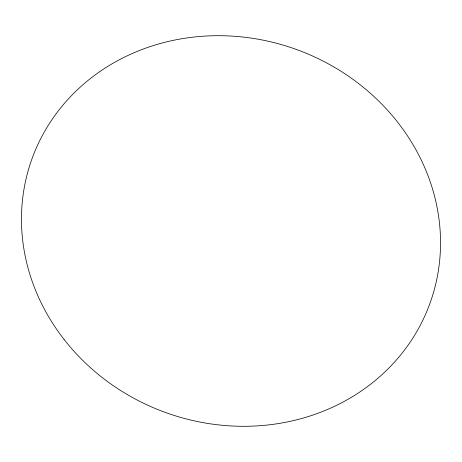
<?xml version="1.0" encoding="UTF-8"?>
<svg xmlns="http://www.w3.org/2000/svg" width="462" height="462" viewBox="0 0 462 462"><rect width="100%" height="100%" fill="white"/><g stroke="black" fill="none" stroke-linecap="round" stroke-linejoin="round"><path stroke-width="0.69" d="M64.016 339.368A211.706 192.949 20.3 0 0 424.11 317.527A211.706 192.949 20.3 0 0 204.874 36.105A211.706 192.949 20.3 0 0 64.016 339.368"/></g></svg>
